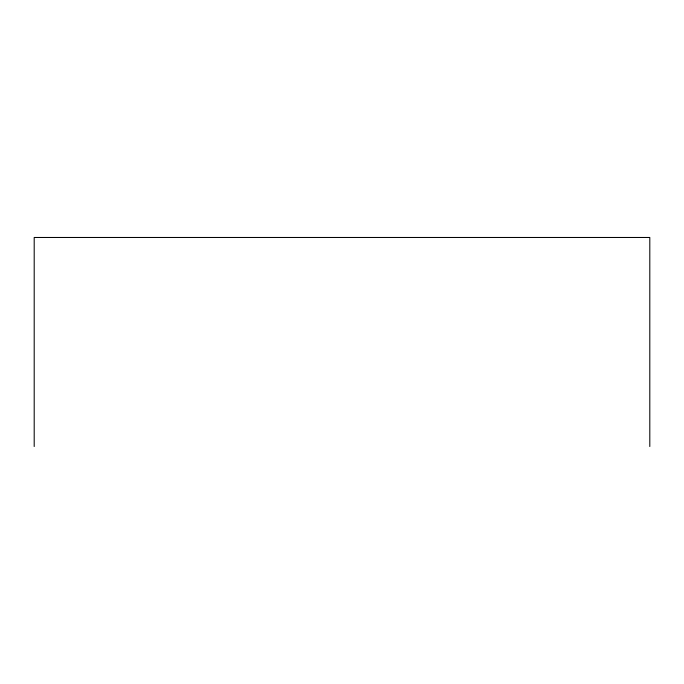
<?xml version="1.0" encoding="UTF-8"?>
<svg xmlns="http://www.w3.org/2000/svg" width="684" height="684" viewBox="0 0 684 684"><rect width="100%" height="100%" fill="white"/><g stroke="black" fill="none" stroke-linecap="round" stroke-linejoin="round"><path stroke-width="1.03" d="M649.8 446.524L649.8 237.476L34.2 237.476L34.2 446.524"/></g></svg>
